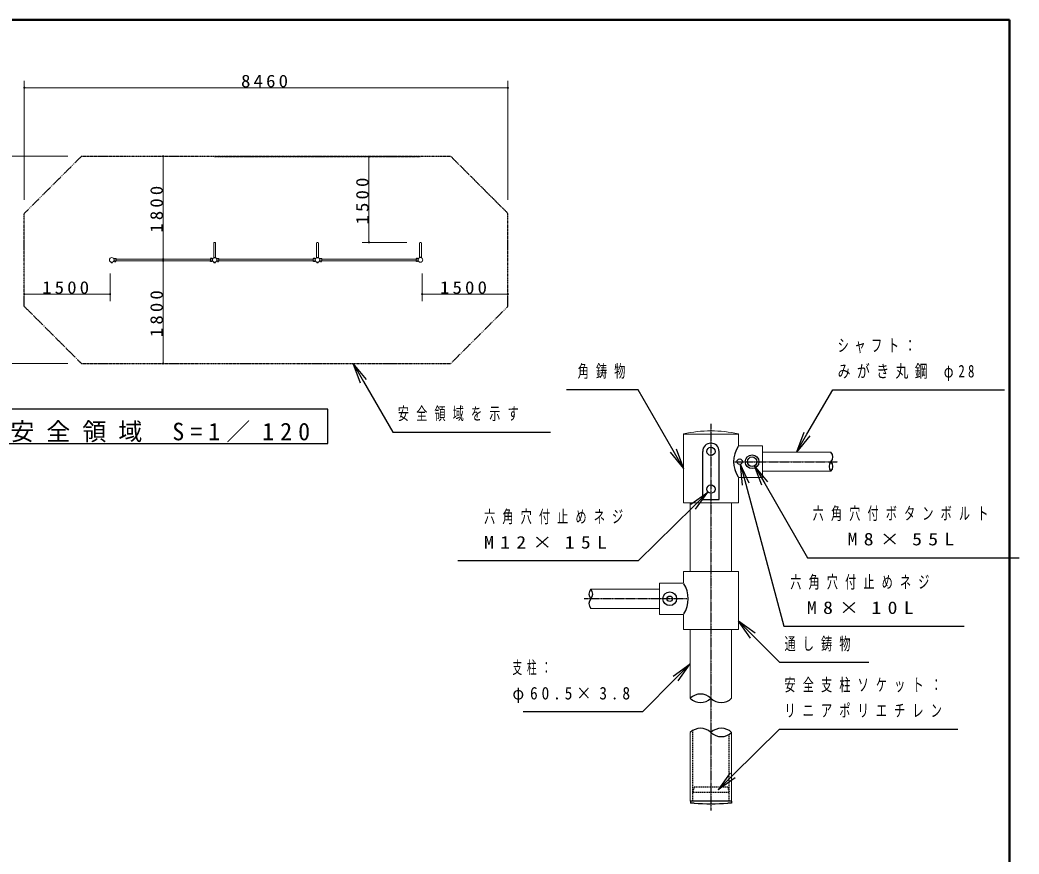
# Model space of a CAD drawing. Units: millimetres at full size, with parts at other scales. Extents: x -11724 to 41, y -1858 to 8010.
# Drawn here: x -4328 to 41, y 4360 to 8010 of the extents above; entities that cross this region are included whole.
import ezdxf

# ---------------------------------------------------------------- set-up
doc = ezdxf.new("R2010")
doc.units = ezdxf.units.MM
for name, pattern in [('USER2', [6, 3, -1, 1, -1]), ('USER3', [8, 3, -1, 1, -1, 1, -1]), ('USER4', [8, 5, -3])]:
    doc.linetypes.add(name, pattern=pattern)
for name, color, linetype, lineweight in [('A3図枠', 7, 'Continuous', 25), ('線', 7, 'Continuous', 13), ('補助', 2, 'Continuous', 25)]:
    doc.layers.add(name, color=color, linetype=linetype, lineweight=lineweight)
doc.styles.add('ＭＳ ゴシック', font='')
doc.styles.get('ＭＳ ゴシック').set_extended_font_data('MS Gothic')

# ---------------------------------------------------------------- blocks, each defined once
blk = doc.blocks.new('dimension_origin')
at = {"color": 0, "linetype": 'Continuous', "lineweight": -2}
blk.add_circle((0, 0), 1.25, dxfattribs=at)

msp = doc.modelspace()

# ---------------------------------------------------------------- linework, layer by layer
at = {"layer": 'A3図枠', "lineweight": 50}
for p, q in [((0, 8010), (-11550, 8010)), ((0, 0), (0, 8010))]:
    msp.add_line(p, q, dxfattribs=at)
at = {"layer": '線', "color": 2, "linetype": 'USER3', "lineweight": 25}
for p, q in [((-4309.311, 7163.5), (-4059.311, 7413.5)), ((-4059.311, 7413.5), (-2444.186, 7413.5)), ((-3476.749, 7411.812), (-2576.749, 7411.812)), ((-2444.186, 7413.5), (-2194.186, 7163.5)), ((-4309.311, 6756.5), (-4309.311, 7163.5)), ((-2194.186, 6756.5), (-2194.186, 7163.5)), ((-4309.311, 6756.5), (-4059.311, 6506.5)), ((-2444.186, 6506.5), (-2194.186, 6756.5)), ((-4059.311, 6506.5), (-2444.186, 6506.5))]:
    msp.add_line(p, q, dxfattribs=at)
at = {"layer": '線'}
for p, q in [((-3480.999, 7032.562), (-3480.999, 6969.052)), ((-3472.499, 7032.562), (-3472.499, 6969.052)), ((-3030.999, 7032.562), (-3030.999, 6969.052)), ((-3022.499, 7032.562), (-3022.499, 6969.052)), ((-2580.999, 7032.562), (-2580.999, 6969.052)), ((-2572.499, 7032.562), (-2572.499, 6969.052)), ((-3918.567, 6965.75), (-3914.249, 6965.75)), ((-3918.567, 6954.25), (-3914.249, 6954.25)), ((-3909.249, 6965.75), (-3907.999, 6965.75)), ((-3909.249, 6954.25), (-3907.999, 6954.25)), ((-3907.999, 6954.25), (-3907.999, 6965.75)), ((-3907.999, 6963.5), (-3495.499, 6963.5)), ((-3907.999, 6956.5), (-3495.499, 6956.5)), ((-3494.249, 6965.75), (-3495.499, 6965.75)), ((-3495.499, 6954.25), (-3495.499, 6965.75)), ((-3494.249, 6954.25), (-3495.499, 6954.25)), ((-3484.93, 6965.75), (-3489.249, 6965.75)), ((-3484.93, 6954.25), (-3489.249, 6954.25)), ((-3468.567, 6965.75), (-3464.249, 6965.75)), ((-3468.567, 6954.25), (-3464.249, 6954.25)), ((-3459.249, 6965.75), (-3457.999, 6965.75)), ((-3459.249, 6954.25), (-3457.999, 6954.25)), ((-3457.999, 6954.25), (-3457.999, 6965.75)), ((-3457.999, 6963.5), (-3045.499, 6963.5)), ((-3457.999, 6956.5), (-3045.499, 6956.5)), ((-3044.249, 6965.75), (-3045.499, 6965.75)), ((-3045.499, 6954.25), (-3045.499, 6965.75)), ((-3044.249, 6954.25), (-3045.499, 6954.25)), ((-3034.93, 6965.75), (-3039.249, 6965.75)), ((-3034.93, 6954.25), (-3039.249, 6954.25)), ((-3018.567, 6965.75), (-3014.249, 6965.75)), ((-3018.567, 6954.25), (-3014.249, 6954.25)), ((-3009.249, 6965.75), (-3007.999, 6965.75)), ((-3009.249, 6954.25), (-3007.999, 6954.25)), ((-3007.999, 6954.25), (-3007.999, 6965.75)), ((-3007.999, 6963.5), (-2595.499, 6963.5)), ((-3007.999, 6956.5), (-2595.499, 6956.5)), ((-2594.249, 6965.75), (-2595.499, 6965.75)), ((-2595.499, 6954.25), (-2595.499, 6965.75)), ((-2594.249, 6954.25), (-2595.499, 6954.25)), ((-2584.93, 6965.75), (-2589.249, 6965.75)), ((-2584.93, 6954.25), (-2589.249, 6954.25)), ((-1426.193, 6198.498), (-1426.193, 5897)), ((-1426.193, 6196.929), (-1186.193, 6196.929)), ((-1186.193, 6198.498), (-1186.193, 6146)), ((-1186.193, 6146), (-1081.193, 6146)), ((-1081.193, 6146), (-1081.193, 6008)), ((-781.193, 6119), (-1081.193, 6119)), ((-781.193, 6035), (-1081.193, 6035)), ((-1186.193, 6008), (-1081.193, 6008)), ((-1186.193, 6008), (-1186.193, 5897)), ((-1426.193, 5897), (-1186.193, 5897)), ((-1396.943, 5597), (-1396.943, 5897)), ((-1215.443, 5597), (-1215.443, 5897)), ((-1186.193, 5597), (-1426.193, 5597)), ((-1426.193, 5597), (-1426.193, 5546)), ((-1186.193, 5597), (-1186.193, 5342)), ((-1531.193, 5519), (-1831.193, 5519)), ((-1531.193, 5546), (-1531.193, 5408)), ((-1426.193, 5546), (-1531.193, 5546)), ((-1531.193, 5435), (-1831.193, 5435)), ((-1426.193, 5408), (-1531.193, 5408)), ((-1426.193, 5408), (-1426.193, 5342)), ((-1186.193, 5342), (-1426.193, 5342)), ((-1396.943, 5042), (-1396.943, 5342)), ((-1215.443, 5042), (-1215.443, 5342)), ((-1396.943, 4592), (-1396.943, 4892)), ((-1215.443, 4592), (-1215.443, 4892)), ((-1215.443, 4592), (-1396.943, 4592))]:
    msp.add_line(p, q, dxfattribs=at)
at = {"layer": '線', "color": 2, "lineweight": 25}
for p, q in [((-3929.746, 6949.25), (-3929.746, 6950.46)), ((-3929.746, 6949.25), (-3923.751, 6949.25)), ((-3923.751, 6949.25), (-3923.751, 6950.46)), ((-3914.249, 6966.5), (-3914.249, 6965.75)), ((-3914.249, 6966.5), (-3909.249, 6966.5)), ((-3914.249, 6953.5), (-3914.249, 6954.25)), ((-3914.249, 6953.5), (-3909.249, 6953.5)), ((-3909.249, 6966.5), (-3909.249, 6965.75)), ((-3909.249, 6953.5), (-3909.249, 6954.25)), ((-3494.249, 6966.5), (-3494.249, 6965.75)), ((-3489.249, 6966.5), (-3494.249, 6966.5)), ((-3494.249, 6953.5), (-3494.249, 6954.25)), ((-3489.249, 6953.5), (-3494.249, 6953.5)), ((-3489.249, 6966.5), (-3489.249, 6965.75)), ((-3489.249, 6953.5), (-3489.249, 6954.25)), ((-3479.746, 6970.75), (-3473.751, 6970.75)), ((-3479.746, 6970.75), (-3479.746, 6969.54)), ((-3479.746, 6949.25), (-3479.746, 6950.46)), ((-3479.746, 6949.25), (-3473.751, 6949.25)), ((-3473.751, 6970.75), (-3473.751, 6969.54)), ((-3473.751, 6949.25), (-3473.751, 6950.46)), ((-3464.249, 6966.5), (-3464.249, 6965.75)), ((-3464.249, 6966.5), (-3459.249, 6966.5)), ((-3464.249, 6953.5), (-3464.249, 6954.25)), ((-3464.249, 6953.5), (-3459.249, 6953.5)), ((-3459.249, 6966.5), (-3459.249, 6965.75)), ((-3459.249, 6953.5), (-3459.249, 6954.25)), ((-3044.249, 6966.5), (-3044.249, 6965.75)), ((-3039.249, 6966.5), (-3044.249, 6966.5)), ((-3044.249, 6953.5), (-3044.249, 6954.25)), ((-3039.249, 6953.5), (-3044.249, 6953.5)), ((-3039.249, 6966.5), (-3039.249, 6965.75)), ((-3039.249, 6953.5), (-3039.249, 6954.25)), ((-3029.746, 6970.75), (-3023.751, 6970.75)), ((-3029.746, 6970.75), (-3029.746, 6969.54)), ((-3029.746, 6949.25), (-3029.746, 6950.46)), ((-3029.746, 6949.25), (-3023.751, 6949.25)), ((-3023.751, 6970.75), (-3023.751, 6969.54)), ((-3023.751, 6949.25), (-3023.751, 6950.46)), ((-3014.249, 6966.5), (-3014.249, 6965.75)), ((-3014.249, 6966.5), (-3009.249, 6966.5)), ((-3014.249, 6953.5), (-3014.249, 6954.25)), ((-3014.249, 6953.5), (-3009.249, 6953.5)), ((-3009.249, 6966.5), (-3009.249, 6965.75)), ((-3009.249, 6953.5), (-3009.249, 6954.25)), ((-2594.249, 6966.5), (-2594.249, 6965.75)), ((-2589.249, 6966.5), (-2594.249, 6966.5)), ((-2594.249, 6953.5), (-2594.249, 6954.25)), ((-2589.249, 6953.5), (-2594.249, 6953.5)), ((-2589.249, 6966.5), (-2589.249, 6965.75)), ((-2589.249, 6953.5), (-2589.249, 6954.25)), ((-2573.751, 6970.75), (-2579.746, 6970.75)), ((-2579.746, 6970.75), (-2579.746, 6969.54)), ((-2573.751, 6970.75), (-2573.751, 6969.54)), ((-1342.193, 5912), (-1342.193, 6122)), ((-1270.193, 5912), (-1270.193, 6122)), ((-1342.193, 5912), (-1270.193, 5912)), ((-1216.193, 4592), (-1396.193, 4592)), ((-1396.193, 4592), (-1396.193, 4583)), ((-1216.193, 4592), (-1216.193, 4583)), ((-1380.068, 4583), (-1396.193, 4583)), ((-1216.193, 4583), (-1232.318, 4583))]:
    msp.add_line(p, q, dxfattribs=at)
at = {"layer": '線', "color": 20, "linetype": 'USER2', "lineweight": 25}
for p, q in [((-1306.193, 6242), (-1306.193, 4550)), ((-1201.193, 6077), (-751.193, 6077)), ((-1411.193, 5477), (-1861.193, 5477))]:
    msp.add_line(p, q, dxfattribs=at)
at = {"layer": '線', "color": 4, "linetype": 'USER4', "lineweight": 25}
for p, q in [((-1385.543, 4592), (-1385.543, 4900.783)), ((-1226.843, 4592), (-1226.843, 4883.217)), ((-1380.068, 4652), (-1386.143, 4631)), ((-1232.318, 4652), (-1380.068, 4652)), ((-1232.318, 4652), (-1226.243, 4631)), ((-1386.143, 4631), (-1226.243, 4631))]:
    msp.add_line(p, q, dxfattribs=at)
at = {"layer": '線'}
for centre in [(-3926.749, 6960), (-3476.749, 6960), (-3026.749, 6960), (-2576.749, 6960)]:
    msp.add_circle(centre, 10, dxfattribs=at)
at = {"layer": '線', "color": 2, "lineweight": 25}
for centre, radius in [((-1306.193, 6122), 18), ((-1180.193, 6077), 12), ((-1126.193, 6077), 30), ((-1126.193, 6077), 20.7), ((-1306.193, 5957), 18), ((-1486.193, 5477), 30), ((-1486.193, 5477), 12)]:
    msp.add_circle(centre, radius, dxfattribs=at)
at = {"layer": '線'}
for centre, radius, start, end in [((-3476.749, 7032.562), 4.25, 0, 180), ((-3026.749, 7032.562), 4.25, 0, 180), ((-2576.749, 7032.562), 4.25, 0, 180), ((-1306.193, 5672), 540, 77.16041, 102.83959)]:
    msp.add_arc(centre, radius, start, end, dxfattribs=at)
at = {"layer": '線', "color": 2, "lineweight": 25}
for centre, radius, start, end in [((-3911.749, 6969.874), 4.758, 240.65936, 299.34064), ((-3911.749, 6950.126), 4.758, 60.65936, 119.34064), ((-3491.749, 6969.874), 4.758, 240.65936, 299.34064), ((-3491.749, 6950.126), 4.758, 60.65936, 119.34064), ((-3461.749, 6969.874), 4.758, 240.65936, 299.34064), ((-3461.749, 6950.126), 4.758, 60.65936, 119.34064), ((-3041.749, 6969.874), 4.758, 240.65936, 299.34064), ((-3041.749, 6950.126), 4.758, 60.65936, 119.34064), ((-3011.749, 6969.874), 4.758, 240.65936, 299.34064), ((-3011.749, 6950.126), 4.758, 60.65936, 119.34064), ((-2591.749, 6969.874), 4.758, 240.65936, 299.34064), ((-2591.749, 6950.126), 4.758, 60.65936, 119.34064), ((-1306.193, 6122), 36, 0, 180), ((-1087.641, 6077), 119.383, 146.42046, 213.57954), ((-803.243, 6098), 30.45, 316.39718, 43.60282), ((-759.143, 6056), 30.45, 136.39718, 223.60282), ((-803.243, 6056), 30.45, 316.39718, 43.60282), ((-1809.143, 5498), 30.45, 136.39718, 223.60282), ((-1853.243, 5498), 30.45, 316.39718, 43.60282), ((-1524.745, 5477), 119.383, 326.42046, 33.57954), ((-1809.143, 5456), 30.45, 136.39718, 223.60282), ((-1351.568, 4994.896), 65.404, 46.07099, 133.92901), ((-1351.568, 5089.104), 65.404, 226.07099, 313.92901), ((-1260.818, 5089.104), 65.404, 226.07099, 313.92901), ((-1351.568, 4844.896), 65.404, 46.07099, 133.92901), ((-1260.818, 4844.896), 65.404, 46.07099, 133.92901), ((-1260.818, 4939.104), 65.404, 226.07099, 313.92901), ((-1306.193, 5491.086), 911.086, 265.34909, 274.65091)]:
    msp.add_arc(centre, radius, start, end, dxfattribs=at)
at = {"layer": '補助', "lineweight": 13}
for p, q in [((-4309.311, 7223.5), (-4309.311, 7743.5)), ((-2194.186, 7223.5), (-2194.186, 7743.5)), ((-4309.311, 7713.5), (-2194.186, 7713.5)), ((-4119.311, 7413.5), (-4639.311, 7413.5)), ((-3701.749, 6963.5), (-3701.749, 7413.5)), ((-2801.749, 7036.812), (-2801.749, 7411.812)), ((-2636.749, 7036.812), (-2831.749, 7036.812)), ((-3555.499, 6963.5), (-3731.749, 6963.5)), ((-3555.499, 6956.5), (-3731.749, 6956.5)), ((-3701.749, 6506.5), (-3701.749, 6956.5)), ((-3934.311, 6900), (-3934.311, 6780)), ((-2569.186, 6900), (-2569.186, 6780)), ((-3934.311, 6810), (-4309.311, 6810)), ((-2194.186, 6810), (-2569.186, 6810)), ((-4119.311, 6506.5), (-4639.311, 6506.5))]:
    msp.add_line(p, q, dxfattribs=at)
at = {"layer": '補助'}
for p, q in [((-2838.302, 6421.058), (-2870.312, 6506.5)), ((-2812.321, 6436.058), (-2870.312, 6506.5)), ((-2870.312, 6506.5), (-2825.312, 6428.558)), ((-2825.312, 6428.558), (-2697.107, 6206.5)), ((-1654.146, 6392), (-1937.885, 6392)), ((-1624.146, 6392), (-1654.146, 6392)), ((-1471.057, 6125.77), (-1624.146, 6392)), ((-886.193, 6196.942), (-773.576, 6392)), ((-773.576, 6392), (-743.576, 6392)), ((-743.576, 6392), (-22.465, 6392)), ((-2697.107, 6206.5), (-2667.107, 6206.5)), ((-2667.107, 6206.5), (-2007.889, 6206.5)), ((-899.183, 6204.442), (-931.193, 6119)), ((-931.193, 6119), (-886.193, 6196.942)), ((-873.202, 6189.442), (-931.193, 6119)), ((-1484.06, 6118.292), (-1426.193, 6047.749)), ((-1426.193, 6047.749), (-1471.057, 6125.77)), ((-1458.053, 6133.247), (-1426.193, 6047.749)), ((-1168.28, 5974.593), (-1177.087, 6065.409)), ((-1139.302, 5982.359), (-1177.087, 6065.409)), ((-1177.087, 6065.409), (-1153.791, 5978.476)), ((-1083.833, 5973.631), (-1115.843, 6059.073)), ((-1057.852, 5988.631), (-1115.843, 6059.073)), ((-1115.843, 6059.073), (-1070.843, 5981.131)), ((-1394.501, 5890.747), (-1319.905, 5943.288)), ((-1319.905, 5943.288), (-1383.964, 5880.07)), ((-1373.428, 5869.394), (-1319.905, 5943.288)), ((-1153.791, 5978.476), (-987.252, 5357)), ((-1070.843, 5981.131), (-883.706, 5657)), ((-1383.964, 5880.07), (-1624.146, 5643.047)), ((-1654.146, 5643.047), (-2413.495, 5643.047)), ((-1624.146, 5643.047), (-1654.146, 5643.047)), ((-883.706, 5657), (-853.706, 5657)), ((-853.706, 5657), (41.382, 5657)), ((-1133.23, 5305.203), (-1186.193, 5379.5)), ((-1111.997, 5326.396), (-1186.193, 5379.5)), ((-1186.193, 5379.5), (-1122.614, 5315.8)), ((-987.252, 5357), (-957.252, 5357)), ((-957.252, 5357), (-197.903, 5357)), ((-1122.614, 5315.8), (-1006.193, 5199.157)), ((-1471.087, 5138.825), (-1396.943, 5192)), ((-1396.943, 5192), (-1460.46, 5128.239)), ((-1449.833, 5117.652), (-1396.943, 5192)), ((-1006.193, 5199.157), (-976.193, 5199.157)), ((-976.193, 5199.157), (-615.764, 5199.157)), ((-1460.46, 5128.239), (-1605.393, 4982.75)), ((-1635.393, 4982.75), (-2127.257, 4982.75)), ((-1605.393, 4982.75), (-1635.393, 4982.75)), ((-1210.77, 4704.772), (-1006.193, 4907)), ((-1006.193, 4907), (-976.193, 4907)), ((-976.193, 4907), (-226.116, 4907)), ((-1221.316, 4715.44), (-1274.777, 4641.501)), ((-1274.777, 4641.501), (-1210.77, 4704.772)), ((-1200.225, 4694.104), (-1274.777, 4641.501))]:
    msp.add_line(p, q, dxfattribs=at)
msp.add_lwpolyline([(-4421.749, 6306.5), (-4421.749, 6156.5), (-2981.749, 6156.5), (-2981.749, 6306.5)], close=True, dxfattribs=at)

# ---------------------------------------------------------------- block references
at = {"layer": '補助', "lineweight": 13, "xscale": 2, "yscale": 2}
for p in [(-4309.311, 7713.5), (-4309.311, 6810), (-2569.186, 6810)]:
    msp.add_blockref('dimension_origin', p, dxfattribs=at)
for p, rotation in [((-2194.186, 7713.5), 180), ((-3701.749, 7413.5), 270), ((-2801.749, 7411.812), 270), ((-2801.749, 7036.812), 90), ((-3701.749, 6963.5), 90), ((-3701.749, 6956.5), 270), ((-3934.311, 6810), 180), ((-2194.186, 6810), 180), ((-3701.749, 6506.5), 90)]:
    msp.add_blockref('dimension_origin', p, dxfattribs=dict(at, rotation=rotation))

# ---------------------------------------------------------------- texts
at = {"layer": '補助', "style": 'ＭＳ ゴシック'}
for s, insert, char_height, attachment_point in [('\\T1.33;\\W1.1;8460', (-3251.749, 7714.5), 54.99, 8), ('\\T1.33;\\W1.1;1500', (-4121.811, 6811), 54.99, 8), ('\\T1.33;\\W1.1;1500', (-2381.686, 6811), 54.99, 8), ('\\T1.5;\\W0.65;シャフト：', (-751.826, 6613.25), 54.99, 1), ('\\T1.64;\\W0.65;角鋳物', (-1888.896, 6500.75), 54.99, 1), ('\\T1.5;\\W0.75;みがき丸鋼\\~φ28', (-751.826, 6500.75), 54.99, 1), ('\\T1.64;\\W0.65;安全領域を示す', (-2675.357, 6315.25), 54.99, 1), ('\\T1.5;安全領域\\~S=1／120', (-3701.749, 6161.5), 76.98, 8), ('\\T1.64;\\W0.65;六角穴付止めネジ', (-2298.396, 5864.297), 54.99, 1), ('\\T1.64;\\W0.65;六角穴付ボタンボルト', (-461.456, 5878.25), 54.99, 2), ('\\T1.64;\\W1.15;M12×15L', (-2298.396, 5751.797), 54.99, 1), ('\\T1.64;\\W1.15;M8×55L', (-461.456, 5765.75), 54.99, 2), ('\\T1.64;\\W0.65;六角穴付止めネジ', (-639.252, 5578.25), 54.99, 2), ('\\T1.64;\\W1.15;M8×10L', (-639.252, 5465.75), 54.99, 2), ('\\T1.64;\\W0.65;通し鋳物', (-984.443, 5307.907), 54.99, 1), ('\\T1.5;\\W0.55;支柱：', (-2174.214, 5204), 54.99, 1), ('\\T1.64;\\W0.65;安全支柱ソケット：', (-984.443, 5128.25), 54.99, 1), ('\\T1.5;\\W0.9;φ60.5×3.8', (-2174.214, 5091.5), 54.99, 1), ('\\T1.64;\\W0.65;リニアポリエチレン', (-984.443, 5015.75), 54.99, 1)]:
    msp.add_mtext(s, dxfattribs=dict(at, insert=insert, char_height=char_height, attachment_point=attachment_point))
at = {"layer": '補助', "char_height": 54.99, "attachment_point": 8, "rotation": 90, "style": 'ＭＳ ゴシック'}
for s, insert in [('\\T1.33;\\W1.1;1500', (-2802.749, 7224.312)), ('\\T1.33;\\W1.1;1800', (-3702.749, 7188.5)), ('\\T1.33;\\W1.1;1800', (-3702.749, 6731.5))]:
    msp.add_mtext(s, dxfattribs=dict(at, insert=insert))

doc.saveas('drawing.dxf')
